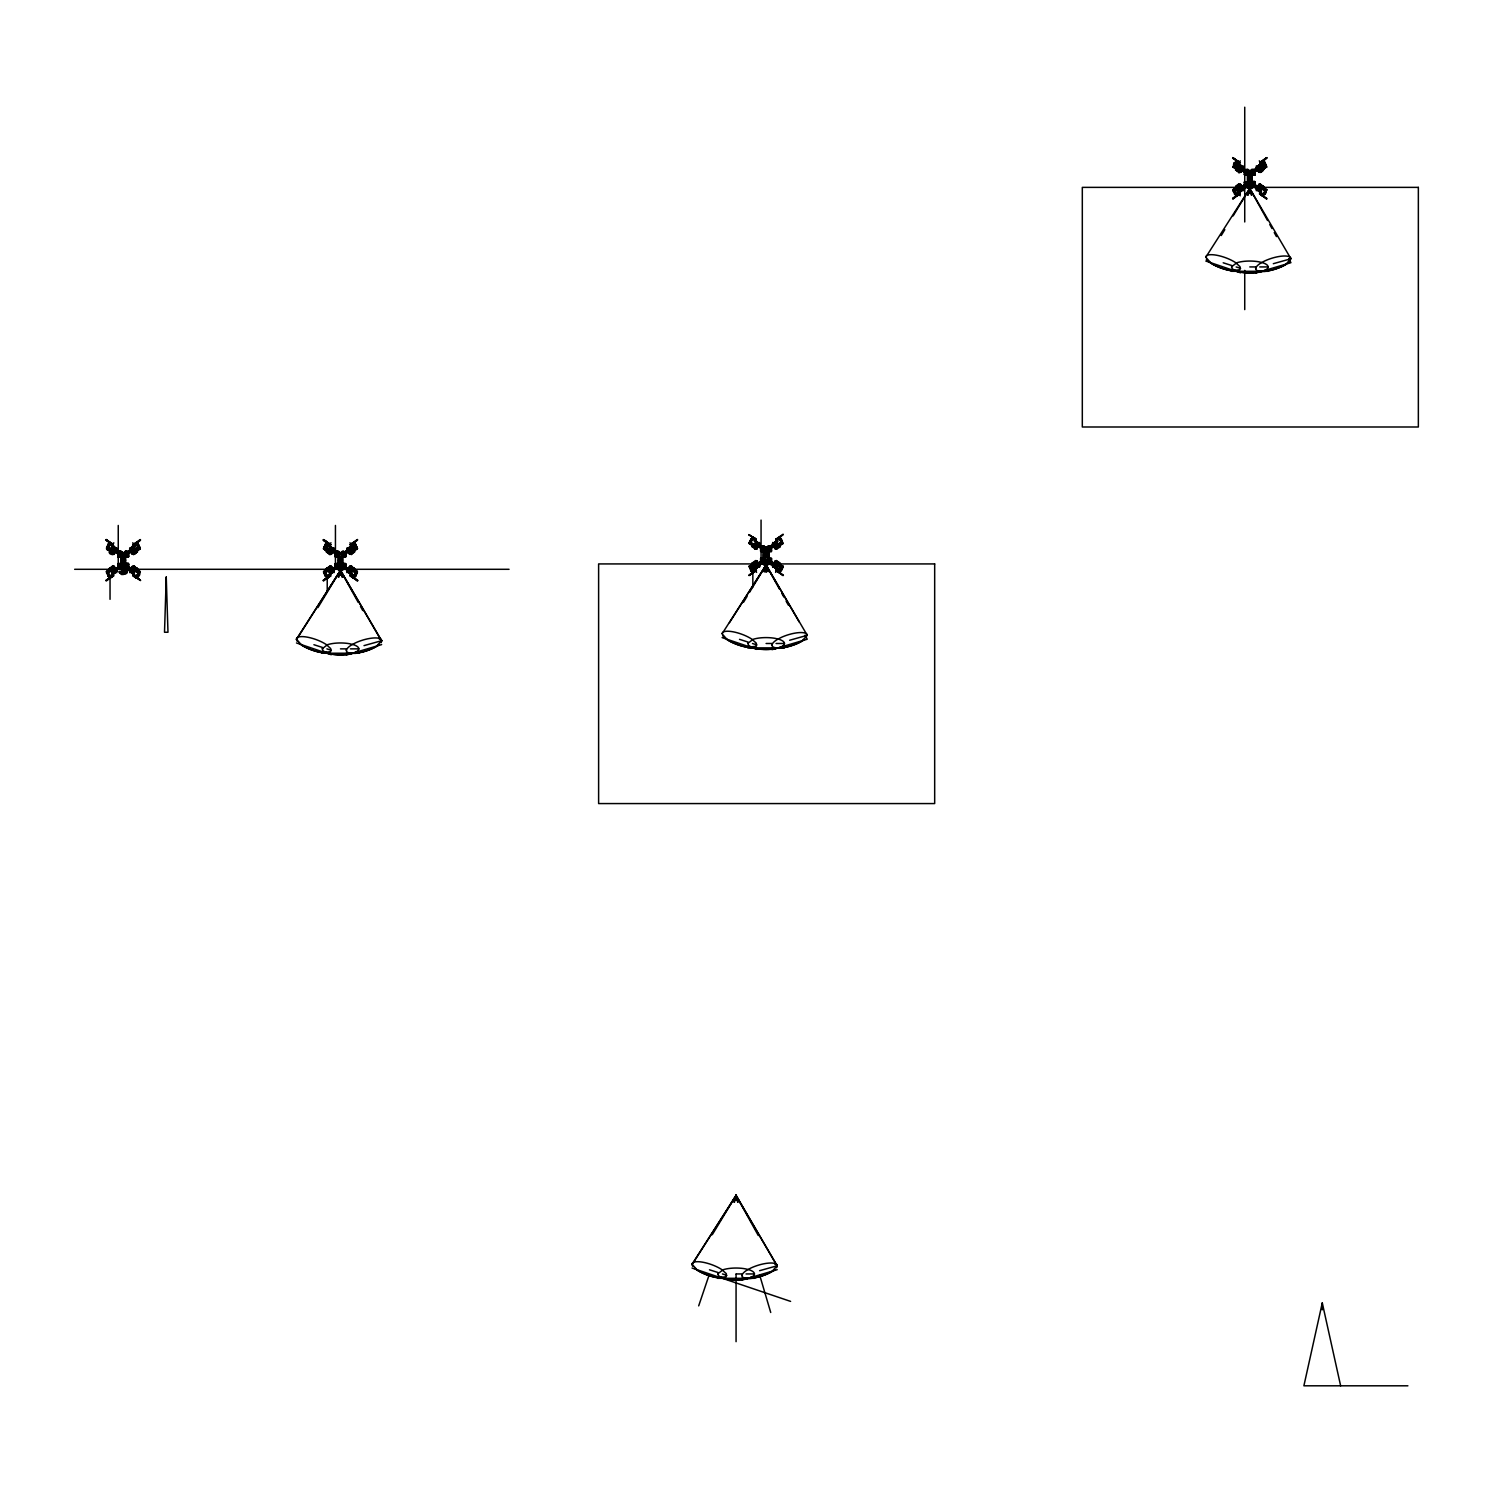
<?xml version="1.0" encoding="UTF-8"?>
<svg xmlns="http://www.w3.org/2000/svg" width="1493" height="1493" viewBox="0 0 1493 1493"><rect width="100%" height="100%" fill="white"/><g stroke="black" fill="none" stroke-linecap="round" stroke-linejoin="round"><path stroke-width="1.5" d="M119.104 564.765L118.246 563.458L121.362 563.458L121.362 565.511M121.661 557.132L118.246 557.038L119.104 555.732M120.429 556.217L120.429 551.197L118.246 551.197L120.429 552.037M118.638 566.724C101.113 576.802 128.361 560.733 118.246 568.422L118.246 525.443M118.246 564.279L122.351 565.511M120.429 551.197L120.429 552.093C113.972 555.9 127.596 552.821 114.438 549.181L113.356 550.73L118.638 553.772M118.246 551.197L121.362 551.197L121.362 569.3L117.779 568.852L117.779 563.869M121.362 557.038L121.362 552.093L117.779 551.645L117.779 556.628L120.896 556.628L117.779 556.18M121.791 562.506L122.351 563.663M113.113 569.468L111.49 567.919L114.047 566.127L115.801 569.43L114.438 571.315C130.04 563.906 110.109 565.959 122.351 568.422L123.191 557.897L125.655 557.897L125.655 562.506L120.896 562.506L120.896 557.897L122.351 557.841M122.333 558.121L122.351 556.478M117.779 552.093L122.351 552.093L122.351 554.985L120.429 554.985M125.188 565.511L125.188 563.458L128.305 563.458L128.305 569.3L120.784 569.412M127.428 564.765L128.305 563.458L126.103 563.458L126.103 569.3C132.616 562.6 118.899 567.881 132.112 571.315L133.194 569.766M130.003 551.738L126.942 554.687L126.103 551.197L128.305 552.037M128.305 569.3L127.689 566.911L126.569 567.079L127.577 567.564M127.428 555.732L128.305 557.038L124.889 557.132M336.765 564.765L335.44 563.458L338.556 563.458L338.556 565.511M335.44 564.279L338.09 563.458M335.44 552.093L339.546 552.093L339.546 554.985L337.642 554.985L337.642 552.037M337.642 556.217L337.642 551.197L335.44 552.037C341.356 553.679 339.751 553.194 345.965 552.093M338.556 569.3L338.556 551.197L335.44 551.197L335.44 569.3L342.364 568.087M338.556 557.038L337.642 552.093M339.564 563.663L338.986 562.506M339.807 558.643L339.546 556.478M342.382 565.511L342.382 563.458L345.499 563.458L345.499 569.3L342.382 569.3L342.382 551.197L345.499 552.037M343.315 552.093L341.393 552.093L341.393 568.422L343.315 569.3L343.315 563.458M343.315 556.217L343.315 554.985L341.393 554.985M345.499 569.3L343.315 568.46M342.084 557.132L345.499 557.038L344.174 555.732M763.259 558.923L763.259 560.155L765.163 560.155M763.259 546.681L763.259 549.611L765.163 549.611L765.163 546.718L765.498 552.839M764.173 560.155L764.173 558.102L761.057 558.102L762.158 558.942M764.173 551.663L764.173 549.611M764.603 557.132L765.181 558.307M765.349 553.306L765.163 551.122M767.029 557.15L767.029 551.272M767.999 560.155L767.999 558.102L771.116 558.102L771.116 563.104C767.402 565.138 765.013 558.102 765.648 564.802M766.562 546.718C766.282 550.712 764.043 543.62 761.057 546.681L764.173 545.841C758.5 570.643 773.635 570.438 767.999 545.841L771.116 546.681M768.932 558.923L768.932 563.925M767.999 551.663L771.116 551.663L769.791 550.357M1249.921 186.214L1251.395 186.214L1251.395 171.732C1248.148 172.106 1249.044 168.336 1244.733 170.165L1247.849 169.288L1247.849 187.371L1254.811 187.371L1252.608 186.532L1252.608 183.602L1250.686 183.602M1244.733 182.37L1247.849 181.549L1247.849 183.602L1244.733 182.37L1246.954 182.389M1246.076 173.804L1246.935 175.11L1246.935 169.269M1247.849 175.11L1247.849 173.057M1248.297 180.578L1248.857 181.735L1248.447 175.875M1244.733 186.494L1248.857 186.494L1248.857 180.578M1248.857 174.569L1249.025 176.753M1244.733 170.109L1248.857 170.165L1248.857 173.057L1246.935 173.057M1251.283 175.931L1250.723 174.7M1251.694 183.602L1251.694 181.549L1254.811 181.549L1254.811 187.371M1255.258 170.165L1250.686 170.165L1250.686 186.494L1252.608 186.494C1249.1 183.844 1249.548 186.98 1244.733 186.532L1244.733 187.371M1252.608 182.37L1252.608 187.371M1252.608 174.289L1251.694 173.057M1251.395 175.204L1254.811 175.11L1252.59 174.27M121.362 552.093C123.956 555.228 123.676 550.656 128.771 552.093M1249.846 171.602L1251.694 170.165M333.238 568.702L333.406 570.083L332.734 569.057L330.55 569.766L336.149 566.295L337.567 566.929L335.757 568.087L336.28 565.81L337.399 568.012L331.633 571.315L332.342 568.497L335.645 567.06M350.388 550.73L344.547 554.743L343.409 552.727L345.35 552.634L344.528 554.276L343.353 552.895L349.306 549.181L350.388 550.73L345.294 553.436M759.881 563.141C767.589 557.841 755.607 567.695 762.83 562.059C760.572 560.323 758.537 565.922 761.785 560.528C765.032 560.528 761.281 565.306 761.15 561.499C768.466 559.894 752.024 569.635 759.825 564.149M772.814 546.363C767.962 553.119 769.809 543.471 770.799 548.603C766.488 549.891 771.825 543.508 774.811 543.9L773.243 544.982M1242.699 188.155C1234.207 190.059 1250.891 180.41 1245.386 186.401C1246.076 180.168 1249.249 190.078 1240.944 189.387L1241.653 186.588L1244.957 185.132M769.903 548.435L769.492 547.39L770.145 548.267L772.236 545.99L769.604 548.323M127.577 553.698C124.162 553.268 131.16 550.954 129.163 551.402C121.512 556.796 133.866 549.443 127.782 553.548M127.652 553.138L128.323 552.093M336.989 567.284L334.115 568.74L336.466 566.631L336.616 568.236M761.057 562.059L762.587 561.835M1243.557 186.569L1246.263 185.281M109.997 543.097L106.19 540.149L110.65 543.284M327.21 543.097L323.384 540.149C335.533 542.034 315.34 557.393 327.583 542.426L329.001 543.433L328.068 544.646L329.169 543.545M357.816 580.534L353.244 577.324M753.648 537.387L749.15 543.527L753.48 537.909L748.795 534.625L755.906 539.608M1263.041 195.471L1266.605 189.592L1264.87 188.678M136.535 577.399L140.435 580.404L136.609 576.727M339.956 574.917L340.479 570.345L381.629 640.684L376.46 646.282A18.364 5.655 -17.4 0 1 355.203 653.188L351.546 653.281A18.364 5.655 -17.4 0 1 351.546 644.957L355.203 642.998A18.364 5.655 -17.4 0 1 381.629 640.684L364.012 645.629M765.293 571.838L766.096 564.989L807.246 635.309L802.077 640.926A18.364 5.655 -17.4 0 1 780.82 647.831L777.162 647.925A18.364 5.655 -17.4 0 1 777.162 639.583L780.82 637.623A18.364 5.655 -17.4 0 1 807.246 635.309L789.629 640.254M735.545 1199.999L736.068 1195.426L777.218 1265.765L772.049 1271.364A18.364 5.655 -17.4 0 1 750.792 1278.269L747.135 1278.624M1249.249 192.989L1249.772 188.435L1290.922 258.756L1285.772 264.373A18.364 5.655 -17.4 0 1 1264.496 271.278L1260.857 271.353A18.364 5.655 -17.4 0 1 1260.857 263.029L1264.496 261.07A18.364 5.655 -17.4 0 1 1290.922 258.756L1273.305 263.701M119.477 553.101L117.07 551.999M120.429 567.321C112.591 571.95 121.661 563.234 119.347 568.422M128.043 553.567L133.194 550.73L127.726 554.239L126.308 553.828L126.569 552.298L132.541 549.797L130.339 550.413M129.555 551.925L126.868 552.895L127.913 553.772M128.771 553.212L124.199 552.093L124.199 568.422L128.305 568.46M129.406 569.113L126.998 567.919L127.521 567.004M336.69 553.231C330.438 551.794 337.287 549.965 336.317 553.567M335.44 567.321L333.741 568.758M344.248 553.175C346.637 553.66 346.376 551.458 347.197 551.738M343.987 567.172L346.693 569.094L343.875 567.751L344.659 566.687L346.824 568.74L344.808 566.761L343.913 567.732L344.902 566.911M757.809 545.132L756.559 544.814L758.351 546.083L756.559 544.814C767.831 555.583 760.441 542.314 762.438 548.435C763.837 547.838 755.253 543.601 762.475 547.502M764.173 562.357L765.629 563.048L762.587 561.947M771.135 546.718L770.407 547.782M772.366 546.569L769.511 548.789M772.814 563.402L770.332 561.088L769.53 562.357L770.257 561.555L772.422 563.57L769.623 562.506L770.257 561.312L772.441 563.384L770.239 561.349M773.729 565.119C763.744 564.877 772.926 557.169 770.015 563.048M1245.703 171.34L1243.482 169.549L1246.114 171.826M1244.733 185.393L1243.053 186.849M1250.108 172.889L1251.227 172.759M1253.541 171.266L1254.083 171.042M1253.523 184.983L1256.098 187.017L1253.224 185.804L1253.915 184.796L1254.661 185.934L1253.15 186.345L1253.84 183.826L1256.49 186.849M1253.28 185.505L1254.829 186.494M129.256 569.113C121.568 564.149 133.493 570.457 127.782 566.948M322.432 651.732L322.096 653.225L358.843 653.225M339.471 574.88L340.479 570.345L381.629 641.132L381.032 642.736M748.049 646.376L747.713 647.869L784.46 647.869M765.088 569.505L766.096 564.989L799.24 622.002M770.612 562.17L771.582 561.928M718.021 1276.814L717.685 1278.307L754.432 1278.307M735.06 1199.961L736.068 1195.426L777.218 1266.195L776.621 1267.8M1231.725 269.822L1231.389 271.297L1268.136 271.297M1248.764 192.952L1249.772 188.435L1267.576 220.535M1340.639 1385.803L1322.275 1302.922L1303.893 1385.803L1407.899 1385.803M735.023 1199.868L736.068 1195.426L758.313 1235.569M322.096 648.858L327.49 644.696A18.364 5.897 0 0 1 349.661 643.744L353.468 644.696A18.364 5.897 0 0 1 353.468 653.02L349.661 653.953A18.364 5.897 0 0 1 331.278 653.953L324.56 651.806L322.731 650.369L322.432 647.439L313.903 644.715M338.874 577.156L340.479 570.345L358.264 602.463M747.713 643.483L753.088 639.321A18.364 5.897 0 0 1 775.278 638.388L779.085 639.321A18.364 5.897 0 0 1 779.085 647.663L775.278 648.597A18.364 5.897 0 0 1 756.895 648.597L750.177 646.432L748.348 645.013L748.049 642.083L739.52 639.34M764.491 571.8L766.096 564.989L779.439 589.063M717.685 1273.94L723.06 1269.759A18.364 5.897 0 0 1 745.25 1268.826L749.057 1269.759A18.364 5.897 0 0 1 749.057 1278.101L745.25 1279.034A18.364 5.897 0 0 1 726.867 1279.034L720.149 1276.87L718.32 1275.451L718.021 1272.521L709.492 1269.796M734.463 1202.238L736.068 1195.426L738.139 1202.07M1231.389 266.93L1236.783 262.768A18.364 5.897 0 0 1 1258.954 261.835L1262.761 262.768A18.364 5.897 0 0 1 1262.761 271.091L1258.954 272.025A18.364 5.897 0 0 1 1240.59 272.025L1233.853 269.878L1232.024 268.46L1231.725 265.511L1223.196 262.787M1248.185 195.228L1249.772 188.435L1251.843 195.079M126.121 553.007L126.98 552.597M1258.338 167.44L1252.851 170.575L1253.448 172.759L1254.773 170.967L1252.926 170.482L1254.101 172.292L1259.308 168.261L1256.807 167.552M763.072 562.115L759.358 564.055M1246.244 185.58L1243.632 187.222L1245.647 185.785M1256.042 169.997C1254.96 173.711 1257.461 165.48 1253.765 171.9C1260.54 168.336 1251.283 169.866 1253.859 171.676M339.004 574.712L340.479 570.345L342.55 576.989M764.603 569.356L766.096 564.989L768.167 571.632M698.687 1305.871L709.138 1274.947M737.635 1202.164L736.068 1195.426L734.575 1199.849L736.068 1195.426L737.411 1199.756L736.068 1195.426L692.08 1264.216L697.175 1270.002A18.364 5.58 19.7 0 0 718.189 1277.672L726.307 1276.702L726.307 1273.66L721.791 1269.573A18.364 5.58 19.7 0 0 702.83 1262.22A18.364 5.58 19.7 0 0 692.08 1264.216M1248.297 192.784L1249.772 188.435L1251.078 192.84M338.948 574.637L340.479 570.345L341.822 574.674M764.565 569.262L766.096 564.989L767.439 569.318M338.127 576.914L340.479 570.345L341.785 574.768M763.744 571.558L766.096 564.989L767.402 569.412M733.716 1201.996L736.068 1195.426L737.113 1199.943L736.068 1195.426L692.08 1264.646L692.677 1266.269M1247.42 194.986L1249.772 188.435L1251.339 195.154M111.284 551.122L106.582 547.39L109.418 543.639L110.445 544.348L108.392 543.844L106.992 546.83L111.471 549.984L113.897 546.923L114.382 547.894M138.158 575.402L139.372 572.696M132.056 573.163L135.079 570.531L139.558 573.667L135.658 570.942L133.362 574.226L138.14 576.653C143.813 572.342 132.69 571.651 136.759 568.124M325.605 543.844L327.21 544.982L325.605 543.844L324.186 546.83L328.684 549.984L324.373 547.8M353.953 568.124L352.665 569.953L357.163 573.107L354.326 576.858L353.3 576.149L355.353 576.653L356.752 573.667L352.273 570.531M752.827 539.608L751.222 538.488L749.803 541.474L754.282 544.609M751.203 539.738L749.99 542.426M779.346 570.158L780.97 571.296L782.78 567.751L778.282 564.597L779.57 562.768M1236.521 163.054C1232.621 159.751 1232.229 169.642 1237.585 168.616L1236.297 170.445M1234.879 163.185L1233.666 165.872M1264.646 194.725L1263.022 193.605C1266.922 196.889 1267.314 187.017 1261.958 188.043M116.547 568.758L118.488 566.631L117.779 567.284M336.149 552.97L337.119 552.914M322.6 652.796A18.364 5.263 19.6 0 1 301.605 645.144L296.491 639.135A18.364 5.58 19.7 0 1 307.241 637.138A18.364 5.58 19.7 0 1 326.202 644.491L330.718 648.578L330.718 651.62L322.6 652.609A18.364 5.58 19.7 0 1 301.605 644.939L298.824 643.091M754.581 647.458L751.819 647.719A18.364 5.263 19.6 0 1 727.203 639.769L722.108 633.76A18.364 5.58 19.7 0 1 732.858 631.763A18.364 5.58 19.7 0 1 751.819 639.135L756.335 643.203L756.335 646.264L748.217 647.234A18.364 5.58 19.7 0 1 727.203 639.564L722.705 635.831M1205.803 257.207A18.364 5.58 19.7 0 1 1216.534 255.21A18.364 5.58 19.7 0 1 1235.513 262.563L1240.011 266.65L1240.011 269.692L1231.893 270.681A18.364 5.58 19.7 0 1 1210.898 263.011L1205.803 257.207L1249.772 188.435L1250.761 192.914M120.653 573.797L126.047 573.517L120.485 573.517L120.485 571.931M317.897 607.632L340.479 570.345L342.046 577.082M743.514 602.276L747.079 596.398M749.449 592.46L766.096 564.989L767.141 569.468L766.096 564.989L722.108 633.76M1221.255 235.521L1224.82 229.642M1233.125 215.906L1249.772 188.435L1250.108 193.045M712.292 1234.674L736.068 1195.426L736.404 1200.055M335.962 566.948L334.264 568.497M297.088 641.188L296.491 639.564L340.479 570.345L341.524 574.861L340.479 570.345L296.491 639.135M729.442 622.674L766.096 564.989L767.085 569.468M336.168 566.799L336.429 567.937M344.043 553.436L346.749 551.925M344.902 553.586L344.192 552.597M770.295 547.24L770.052 548.211M115.148 551.999L116.211 550.413M130.712 569.468L130.152 571.576L133.903 566.127M333.741 551.738C338.836 560.024 337.903 546.643 332.342 551.999M345.294 567.06L350.388 569.766L349.754 570.699C342.588 570.121 340.105 561.648 350.015 570.326L348.933 570.139M1241.653 170.071L1243.277 168.896L1242.157 170.426L1239.843 168.802L1241.318 168.448M1258.058 188.081C1262.07 189.947 1255.09 183.116 1252.814 184.74C1252.03 189.48 1262.817 187.427 1254.587 185.132M761.057 520.087L761.057 563.925L761.971 562.357M119.776 553.101C120.317 550.021 120.019 559.035 116.342 552.018L117.238 550.73L113.356 550.73M759.358 546.363C769.212 553.212 753.051 540.391 761.262 548.08M1239.843 168.802C1247.569 176.753 1250.089 169.325 1240.496 167.869L1241.206 167.44M115.801 551.066L114.55 549.256M131.739 570.121L132.802 570.326L130.507 568.702L131.851 571.128M112.964 545.15L106.246 539.533M106.731 548.901L110.37 542.426L111.527 543.228M110.837 542.743C101.3 552.149 110.538 552.335 113.785 542.761M112.759 553.884L116.678 549.779L112.479 547.259L110.893 549.555L107.123 546.923L108.149 547.632L109.754 545.356L108.709 544.609M108.149 547.632L109.754 545.356L108.131 544.217M111.658 543.321L110.874 544.646L112.236 545.617M111.042 544.777L111.975 543.545M112.218 543.975L111.452 545.057L112.423 544.105M112.442 545.747L113.337 544.497M117.107 549.181L113.132 545.262M112.74 545.971L116.697 549.797L115.185 548.08M109.325 552.037C113.319 547.632 104.958 553.959 113.039 554.649M109.791 552.373L110.295 550.432M110.202 552.653L114.121 547.073M115.241 549.349L115.54 548.08M112.684 552.858L112.068 553.978M114.98 549.555L115.596 548.36M111.919 554.295L113.953 553.735M115.334 549.816L116.734 547.819M116.23 550.45L115.54 551.44L113.729 550.171L116.342 552.018M112.628 554.37L111.844 552.839L115.054 549.219M115.707 550.059L116.51 548.752M115.297 552.578L114.047 554.37L111.49 552.578L113.113 551.048M115.819 552.111L117.051 551.01M129.406 569.617L132.112 571.315L130.992 570.55L129.816 572.677M130.022 571.744L130.973 570.923M131.552 570.009L131.011 569.057L132.802 570.326L132.019 569.766M133.829 567.34L132.597 566.761M134.65 566.239L133.642 566.519M130.749 571.987L131.627 570.979M133.866 567.657L134.482 566.538M131.011 572.435L131.533 571.315L129.499 569.486M131.365 572.416L134.687 567.676M131.981 572.864L132.989 573.816M132.429 573.424L136.33 567.825L137.636 568.74L136.031 570.363M132.802 573.685L134.053 573.237M136.721 569.691L137.225 568.46M133.157 575.962L134.015 574.693M134.09 574.749L133.325 575.831M133.922 576.261L134.893 575.701M137.319 572.099L137.935 570.979M134.781 568.292L132.224 566.5L140.211 571.595L136.199 577.436M134.351 576.559L134.426 575.943M134.575 576.951L135.434 575.682M134.893 577.175L135.676 575.85M139.297 571.24L139.801 572.267L137.431 570.606M136.796 575.141L138.401 572.864M135.714 577.754L140.062 571.483M137.748 570.158L140.305 571.95L136.162 578.071L133.045 575.887M133.568 575.999L140.585 580.516L133.306 575.16M329.71 547.278L330.326 545.262L323.552 540.261M328.087 549.555L330.308 546.363L326.612 543.639L323.776 547.39L328.479 551.122L326.109 551.757L330.252 554.649M328.031 542.743L323.533 548.901L325.455 550.115L330.979 542.761M329.972 554.108L324.261 549.125L328.385 542.985M324.448 549.256L328.609 543.135M329.729 544.18L328.721 545.113L329.617 544.105M329.785 545.449L330.905 544.758M329.654 545.747L330.55 544.497M329.673 546.699L330.755 546.681M326.986 552.373L330.905 546.793M327.396 552.653L331.334 547.073M330.084 546.979L330.961 547.595M329.057 552.839L332.398 548.08M332.734 548.08L332.454 549.349M329.878 552.858L329.169 553.903M332.118 549.517L332.995 548.491M332.006 550.376L330.942 550.171L332.995 551.066L331.203 549.797M332.528 549.816L333.928 547.819M329.636 554.22L330.42 553.231M331.95 550.88L330.942 550.171L332.734 551.44L332.192 550.488M332.51 552.578L331.241 554.37L328.703 552.578L329.953 550.786L335.645 553.436L332.864 552.354L333.424 550.45M346.6 569.617L349.306 571.315L347.514 570.065L348.597 568.497M347.925 568.385L347.011 569.691M351.116 566.127L347.067 570.718L352.031 574.338M348.746 570.009L348.205 569.057L350.015 570.326L349.194 569.747M350.65 567.079L351.023 567.34M347.029 572.677L348.41 570.681M351.06 567.657L351.825 566.202L350.818 566.482M348.839 570.979L348.261 571.558M348.149 572.136L348.373 571.072M348.56 572.416L351.9 567.676M352.255 567.919L350.631 569.468M349.175 572.864L350.202 573.816M349.623 573.424L353.542 567.825M352.199 575.365L346.637 571.334L352.292 573.947L351.266 573.237L351.079 574.432M349.997 573.685L354.42 568.46M350.351 575.962L351.21 574.693L350.5 575.813M350.967 576.13C350.388 573.461 353.02 575.421 351.135 576.261M354.513 572.099L355.129 570.979M351.564 576.559L352.329 575.458L351.527 576.522M351.769 576.951L352.908 575.869M352.087 577.175L352.871 575.85M354.326 576.858L350.556 574.226L352.852 570.923L355.595 572.864L353.99 575.141L355.614 576.279L354.587 575.551M356.51 571.24L357.499 571.95L353.374 578.071L350.239 575.887M352.553 577.511L355.371 573.237M352.908 577.754L357.256 571.483M353.393 577.436L357.144 571.408M748.777 534.625L756.037 539.048M751.614 544.982L749.057 543.191L753.181 537.051M754.002 537.629L749.878 543.769L749.057 543.191M750.065 543.881C749.878 540.242 756.839 535.782 755.215 539.962M754.469 537.947L754.058 539.552M753.853 539.402L754.786 538.171M754.282 539.701L755.01 538.581M750.923 544.628L749.15 543.527M754.338 539.738L755.327 538.805L755.029 539.831M755.271 540.391L756.204 539.178M752.136 546.681L753.536 545.374M753.704 544.199L755.887 542.314L754.264 541.175M755.925 541.007L756.41 541.996M752.603 547.017L756.783 542.239M753.013 547.296L756.932 541.716M754.413 548.267L758.351 542.706M758.407 543.004L758.071 543.993M755.663 547.595L754.786 548.547M757.735 544.143L758.612 543.153M754.861 549.013L755.85 547.726M758.145 544.441L759.545 542.463M755.346 548.939L756.764 548.379M757.735 543.191L759.508 544.422L755.943 548.36M758.649 546.737L759.564 545.43L762.867 547.222M774.214 563.141L774.923 565.959L772.217 564.242L773.019 563.122C770.668 558.289 767.775 561.592 770.127 563.925M773.523 563.029L774.718 561.611L777.274 563.402M777.946 571.987L775.856 570.513L777.051 568.553L772.665 565.343L776.584 560.677M773.001 566.239L773.598 565.026M772.627 567.303L773.785 565.567M774.363 564.634L773.822 563.701L776.005 564.41L771.116 561.947M773.561 565.399L773.766 566.78L774.027 565.324M774.55 564.765L775.614 564.951L773.019 563.122M773.561 566.631L774.438 565.623M774.176 567.06L777.498 562.301M774.998 567.228L776.173 567.937L778.655 564.41M775.24 568.049L779.159 562.469M776.229 568.74L778.45 565.567L776.173 568.87L779.943 571.502L782.239 568.217M776.92 569.374L775.651 570.382L783.116 575.607L778.861 571.968L782.761 566.052M776.565 570.774L777.517 570.195M775.576 572.379L780.727 565.586M776.957 571.035L777.89 570.065L776.939 571.035M777.386 571.595L778.376 570.401L777.704 571.819M778.114 571.838L782.127 565.884L783.116 566.575L778.991 572.715M778.17 572.136L782.295 566.015M778.525 572.398L782.873 566.127L781.044 565.138M1239.022 165.368L1239.899 162.606L1232.751 157.605L1239.582 163.054M1234.636 165.723L1236.241 163.428L1235.364 162.252M1236.95 162.438L1235.924 161.711L1233.61 164.995L1237.977 168.056L1240.198 164.865M1233.087 167.16L1236.876 160.498L1232.77 157.623M1234.058 166.88L1238.145 161.393M1237.622 162.905L1238.462 161.617M1234.338 167.757L1236.092 168.317M1237.958 163.148L1238.891 162.177M1234.748 168.186L1232.919 167.029L1237.342 160.815L1238.873 161.897M1235.103 168.28L1240.272 160.833M1238.145 162.868L1239.843 165.387M1237.38 167.627L1239.638 164.454M1235.812 170.127L1237.212 168.802M1236.689 170.743L1240.814 165.294M1238.089 171.714L1241.429 166.619M1241.877 166.936L1241.411 167.589M1238.686 172.124L1239.19 170.93M1239.358 171.042L1238.835 172.647M1241.933 167.552L1243.221 165.91M1238.611 172.497L1240.459 171.807M1241.485 168.56L1242.531 169.866M1241.84 167.888L1243.016 166.824M1240.515 165.742L1242.997 167.067L1242.699 168.504M1238.22 164.249L1243.184 167.869L1239.246 171.956M1242.325 170.183L1244.957 171.508M1240.552 172.442L1241.448 170.407M1255.912 187.689L1257.386 186.233L1257.069 188.323M1256.527 189.816L1257.349 188.51M1260.615 184.348L1259.084 184.833M1256.322 190.749L1257.349 188.902M1257.031 189.928L1257.703 188.771M1260.465 184.815L1260.036 183.938M1258.132 189.051L1257.199 190.04L1258.039 189.387M1257.852 190.488L1260.913 186.102M1261.193 185.748L1260.297 187.782L1261.548 185.99L1258.991 184.199L1258.095 186.252M1258.487 190.936L1261.324 192.41L1259.7 191.272L1263.246 186.196M1260.223 192.56L1263.619 194.948L1265.933 191.664L1261.566 188.603C1254.288 197.804 1266.773 180.522 1262.537 188.435M1263.731 186.532L1262.518 187.969M1260.372 192.504L1259.961 190.899L1261.585 192.037M1259.644 194.034L1260.596 192.821M1260.839 193.381L1260.428 194.333L1261.436 193.81M1263.694 190.078L1264.44 188.379M1261.585 193.511L1261.044 194.37M1261.305 194.948L1261.809 193.661M1261.846 195.583L1265.989 189.443L1266.81 190.022L1262.686 195.508M1262.201 195.826L1266.549 189.574M1262.667 196.162L1260.932 194.034M129.294 569.766L130.19 568.478C127.745 562.805 125.113 569.038 127.036 567.975M130.152 569.188L130.563 570.251M130.32 570.065C134.034 567.676 123.527 565.063 130.003 568.758M330.55 550.73L331.633 549.181L334.245 551.01M336.018 553.604C334.824 549.928 340.087 557.094 333.555 552.018L334.451 550.73M346.507 569.766L347.402 568.478M353.244 570.363L354.849 568.74L350.724 565.866M355.595 572.864L353.99 575.141L355.931 575.813M356.584 572.696L354.905 575.085M753.312 544.777L751.726 546.382L755.869 549.293M756.372 541.306L759.023 543.825M756.167 545.374C756.41 542.034 761.934 545.58 759.172 546.643M757.287 543.844L758.631 545.654L756.82 544.441M773.318 563.346L772.609 564.335L775.352 565.324M773.71 562.786L772.31 564.111M775.8 568.46L772.87 566.146M778.861 564.989L780.447 563.384L776.304 560.472M781.212 567.489L779.607 569.785L780.503 570.401M1239.563 172.74L1235.402 169.829L1237.006 168.224M1240.048 164.753L1240.664 165.854M1242.848 170.09L1243.744 168.802M1255.8 187.838L1256.695 186.569M1257.237 187.521L1258.338 189.219M1265.877 190.768L1264.888 190.936M1259.047 188.771L1255.986 187.558M110.09 543.881L110.071 542.855L113.281 545.356M1237.006 161.244L1232.602 158.165M770.463 546.811L770.127 545.841M759.358 563.402L761.299 561.256L756.167 564.41L761.262 561.704M1256.49 169.81L1254.549 171.956L1255.258 171.284M117.2 551.384L119.459 552.765L117.238 551.346M1288.571 262.637L1290.325 260.808M116.995 568.572C122.538 564.41 114.196 571.894 119.421 568.236M119.384 567.751L114.793 570.139M770.351 546.718L772.627 545.43L775.315 548.995L777.872 547.222L776.248 545.673M352.049 543.601L353.374 542.426L357.499 548.547L356.696 549.125L352.479 543.303L350.668 544.982L357.48 539.552L353.094 543.284M327.639 577.1L323.309 580.404L327.863 577.212M1261.846 161.076L1266.773 157.623L1262.387 161.356M1237.006 195.396L1232.602 198.476L1237.156 195.284M110.501 577.324L106.19 580.348L110.65 577.212M350.855 545.094L357.555 540.149M1245.61 170.874C1237.342 164.883 1254.232 177.126 1243.053 169.81M1262.611 161.468L1266.848 158.221M783.172 534.793L776.285 539.608L779.197 537.573L782.929 543.321L780.074 545.318M749.001 574.992L753.48 571.856M116.771 569.673L116.043 568.702L113.356 569.766M137.673 544.721L136.796 545.356L138.401 547.632L137.748 545.374M355.035 544.609L353.99 545.356L355.614 544.217L353.99 545.356L356.174 547.24M1264.179 162.812L1263.302 163.428L1264.179 162.252M1237.38 189.014L1233.479 191.757L1235.364 193.847M780.503 539.365L780.186 539.589M112.703 567.639L111.583 566.855L113.057 565.828M108.858 576.335C106.6 568.012 110.967 580.721 106.992 573.667L111.471 570.531L113.748 573.685L116.435 571.539M1238.35 184.759L1238.611 186.121M1260.969 172.05L1260.932 170.538M775.39 542.239L772.926 543.583L777.051 541.212L772.758 544.366M751.52 570.513L752.565 569.785L750.942 570.905M130.526 549.891L132.634 546.923L133.922 547.352M131.011 551.44L133.194 550.73M115.54 569.057L113.729 570.326L115.54 569.057L116.23 570.065L114.009 570.699L115.54 572.435M112.61 573.144L112.311 573.909M349.978 547.595L351.135 547.352M347.533 550.413L348.205 551.44L350.015 550.171L351.601 552.466L350.482 553.25M328.927 574.32L331.689 573.163M1259.103 171.807L1257.517 169.511L1259.7 168.802L1257.498 169.511L1257.069 168.336M1242.027 187.129L1240.235 188.398L1242.531 186.774L1243.277 187.745L1240.496 188.771M1239.115 191.216L1238.22 192.41L1240.44 190.973M776.752 541.996L777.909 541.175L776.883 541.903L776.229 539.887M774.568 544.982L775.614 544.814L773.822 546.065L775.614 544.814L776.939 547.856M754.264 568.59L755.887 567.452L755.01 568.068M130.936 549.032L131.365 548.08M114.009 570.699L117.014 569.505M348.821 548.547L347.048 549.797L350.053 554.108M332.099 571.968L328.703 567.919L330.308 569.468M1260.297 164.977L1261.324 164.249L1256.36 167.869L1259.345 172.199M1240.944 189.387L1242.139 190.171L1241.485 188.081M1238.35 185.748L1241.691 190.488M774.923 543.825L775.352 544.441C773.71 545.598 767.831 550.992 773.019 546.643L772.105 545.374L774.923 543.825L776.005 545.374M132.84 544.758L140.267 539.552M133.288 544.684L140.585 539.981M133.605 545.132C140.435 539.216 130.936 546.382 134.65 544.964M132.224 547.222L132.989 546.681M133.623 544.46L134.127 545.337M129.48 549.144L133.418 545.262M130.04 548.995L137.132 543.639L139.969 547.39L135.471 550.544L136.759 552.373M129.947 549.069L132.448 547.315M132.858 554.108L129.872 549.779L133.661 546.979M136.106 544.348L138.14 543.844L139.558 546.83L135.079 549.984L132.802 546.811M131.403 551.999L130.32 550.45L127.353 552.279M133.791 546.886L130.563 549.293M130.19 552.018L129.294 550.73L130.32 550.45M131.44 549.237L129.891 549.76M136.796 545.356L137.673 544.161M129.499 551.01L131.981 549.256M137.692 545.43L138.737 544.684M110.501 570.363L109.325 568.46L109.829 569.691M135.079 549.984L137.431 549.163M138.401 547.632L139.428 546.923M108.896 568.74L113.02 565.866M109.232 569.225L113.393 566.314L111.844 567.676L114.905 571.968L116.697 570.718L113.692 566.388M110.351 577.436L106.246 571.95L109.325 569.785M138.14 549.405L135.266 551.122L137.225 552.037M136.945 550.226L139.801 548.23M136.311 551.104L137.543 550.488M137.263 550.693L138.681 549.685M136.367 542.948L140.305 548.547L137.356 550.618L140.099 548.976L135.714 542.743M108.765 570.849L109.642 570.233L106.749 572.267L107.552 571.688M110.874 569.654L111.284 569.374M133.194 554.164L137.636 551.757L133.53 554.631M106.582 573.107L111.079 569.953M134.613 554.295L134.295 553.53M107.813 575.813L108.84 575.085M116.118 570.139L116.51 571.744M108.392 576.653L109.176 575.551M115.819 570.755L116.734 572.677M111.714 574.338L116.435 570.886M117.107 571.334L105.966 580.516M110.445 576.149L109.418 576.858L113.188 574.226L110.893 570.923L108.149 572.864M111.154 575.663L112.591 575.048L112.087 575.962M107.235 571.24L111.266 577.194L113.711 575.738L106.264 580.964M350.034 544.758L351.508 543.732M350.426 544.478L351.228 547.278M351.378 543.825L357.48 539.552M350.202 544.646L352.535 543.265M350.519 545.337L352.18 544.18M351.396 545.281L350.836 544.46M350.911 546.027L346.675 549.144M352.871 544.646L351.769 543.545M353.3 544.348L354.326 543.639L357.163 547.39L352.665 550.544L353.953 552.373M347.123 549.088L349.605 547.352M347.832 548.584L350.146 547.371M347.085 549.76L352.031 546.177M355.353 543.844L353.729 544.982L355.353 543.844L356.752 546.83L352.273 549.984M348.597 551.999L346.693 551.01L349.194 549.256M347.981 549.704L348.522 549.331M355.931 544.684L355.353 545.094M347.944 551.066L349.306 549.181M327.714 570.363L326.109 568.74L330.196 565.884M326.109 568.74L327.396 567.844L331.334 573.424M330.252 565.828L330.102 567.209M326.444 569.225L330.55 566.332M352.665 550.544L354.849 551.757L351.042 554.426M325.53 570.494L323.645 571.52L328.385 577.511L327.583 578.071L323.44 571.95L326.388 569.878L325.549 570.475M354.14 550.226L356.995 548.23L352.871 550.842L350.034 546.793M329.878 567.657L328.796 566.855M324.448 571.24L323.944 572.267L326.836 570.233M354.42 550.712L357.499 548.547M327.49 570.065L326.519 568.46M351.9 552.839L350.351 554.183L354.513 551.29M357.144 549.088L352.908 542.743M323.776 573.107L328.273 569.953M351.415 554.575L350.874 553.828M331.931 569.635L332.734 569.057L330.942 570.326L332.192 570.009M330.382 574.226L326.612 576.858L327.21 575.533C324.616 578.164 324.112 571.763 328.087 570.942L330.382 574.226L329.356 574.954M332.323 570.83L332.79 572.136M325.343 576.279L326.948 575.141L325.343 572.864M326.948 575.141L326.071 576.335M330.886 566.388L333.872 570.718L332.398 572.416M330.942 573.685L333.928 571.595M330.793 573.125L333.406 571.296M329.281 574.842L334.264 571.352M328.143 575.794L329.841 575.01L330.121 576.037M323.179 580.497L330.289 575.514M330.476 575.141L328.479 577.194L330.364 575.869L329.542 576.447M323.477 580.964L330.905 575.738L329.43 576.765M1266.773 157.623L1259.719 162.569L1260.54 163.875M1261.51 161.3L1262.985 160.945L1259.793 162.774L1261.828 161.337L1266.605 167.048L1262.686 161.151L1259.887 162.457M1260.092 163.204L1261.641 162.121L1259.961 163.054M1261.921 162.905L1260.857 162.028M1256.024 167.197L1261.417 163.26M1262.593 162.438L1263.619 161.711L1266.456 165.462L1261.958 168.616L1263.246 170.445M1264.646 161.916L1263.022 163.054L1264.646 161.916L1266.045 164.902L1261.566 168.056L1259.29 164.902M1260.559 165.35L1261.585 164.622L1263.19 166.917M1265.243 162.774L1264.664 163.185M1258.058 168.56L1259.308 168.261L1256.994 169.866L1256.304 168.877L1258.991 172.442M1238.667 184.106L1239.526 185.468M1261.566 168.056L1263.918 167.235M1261.958 168.616C1267.277 167.963 1258.543 175.166 1260.148 171.359M1265.485 166.88L1266.307 166.302L1263.395 168.336L1264.328 166.955M1240.627 191.496L1236.689 185.916L1235.812 186.532L1237.025 186.382M1238.723 185.188L1239.843 184.423C1230.325 192.578 1239.302 180.616 1239.75 185.319M1237.342 195.826L1232.826 189.667L1235.644 187.987L1233.069 189.798M1239.713 185.356L1239.433 184.553M1263.992 168.597L1266.624 166.749M1234.58 188.734L1236.073 188.361L1233.237 190.339L1233.741 189.312M1260.633 171.303L1257.852 166.152M1263.769 168.765L1264.907 167.291M1265.989 167.197L1261.398 161.393L1260.073 162.569M1263.806 169.362L1260.279 172.199M1265.224 167.739L1263.694 166.563M1237.585 188.043L1233.087 191.179L1235.924 194.948L1239.675 192.298L1235.737 187.297M1233.61 191.664L1237.977 188.603M1234.3 193.885L1235.346 193.157L1234.076 191.328M1234.636 194.351L1236.521 193.605L1234.898 194.725M1241.392 190.04L1243.557 187.558L1242.157 186.233M1243.09 188.846L1238.22 192.41L1239.377 191.589M1239.731 191.459L1243.613 189.406L1238.574 192.933L1239.937 191.309L1238.966 191.888M1235.924 194.948L1236.95 194.221M1237.828 194.575L1239.041 193.157L1239.414 194.127M1238.145 194.351L1239.619 193.325L1239.022 191.291M1237.958 193.511L1240.16 193.847L1232.77 199.036L1242.848 189.686L1239.694 191.384M1237.678 194.93L1239.75 193.885L1236.428 194.818M783.097 534.177L775.707 539.365L776.696 538.656M778.133 537.909L776.304 539.197L777.666 539.458M776.939 539.962L777.536 539.552M777.274 540.279L772.292 543.788M778.488 539.29L777.61 538.282M778.917 538.992L779.943 538.264L780.97 539.738L780.97 538.488L779.346 539.608L780.97 538.488M772.721 543.732L775.259 541.94M774.382 543.228L772.795 544.348M773.374 544.516L772.851 543.396M774.344 543.825L773.561 543.153L774.438 544.143M775.614 541.455L777.89 544.609L781.791 541.884M781.212 542.276L782.239 541.548M777.89 544.609L782.388 541.455L781.548 539.328M755.869 560.472L751.726 563.384L753.312 564.989M752.136 563.085L753.349 562.954L756.932 568.049M754.991 561.797L756.167 560.976L752.043 563.85M778.488 545.468C785.878 545.71 767.999 553.045 780.13 545.915M753.704 571.707L753.181 572.715L749.057 566.575L752.005 564.522L750.979 565.231M779.719 544.889L783.116 543.191M754.935 562.674L755.719 561.853M752.043 565.175L749.561 566.911L750.382 566.332M782.761 543.713L779.439 538.394M753.685 564.298L754.096 563.999M751.222 571.296L752.827 570.158L751.222 571.296L749.803 568.31L754.282 565.156L756.372 568.46M758.631 564.111L756.82 565.324L758.612 564.074L757.959 563.141M750.624 570.438C753.032 569.561 748.142 566.612 753.704 565.586L755.925 568.758M756.503 561.013L759.489 565.362L757.716 566.594L754.674 562.301M759.023 565.94L754.898 569.486L759.881 565.996M756.914 567.807L759.452 566.052M753.256 570.774L752.229 571.502L755.626 569.113M753.648 570.513L754.786 571.595M754.45 570.345L755.813 570.625M754.152 571.128L755.757 570.009L754.469 570.905M754.04 571.875L756.055 570.457L754.282 570.065M753.648 572.398L749.15 566.239L753.163 572.062L749.094 575.589L756.372 570.494M134.314 543.732L133.213 544.497L134.09 545.747M132.914 544.702L134.314 543.975M133.344 545.318L134.967 544.18M136.46 543.881L140.361 540.149L135.882 543.284M135.639 544.665L134.575 543.545M136.535 544.982L138.14 543.844M133.456 547.688L135.658 549.555L138.98 547.24M131.496 549.219L130.339 549.461M130.749 551.066L132.541 549.797M131.944 550.786L132.802 550.171L131.739 550.376M133.437 551.048L135.042 552.578L132.504 554.37L131.235 552.578L132.261 553.268M136.012 550.6L137.3 551.29M110.837 577.754L106.6 571.408M131.907 553.53L134.463 551.738M109.25 569.822L108.168 570.587M111.751 568.292L114.177 566.314M132.224 553.996L134.781 552.205M108.41 571.11L109.381 570.419M132.373 554.183L134.911 552.391M140.305 548.547L138.98 548.808M112.087 568.758L114.644 566.985M133.791 554.463L133.325 553.231M134.65 553.847L133.866 552.858M115.297 567.919L114.289 567.228M108.131 576.279L109.754 575.141M112.46 573.816L114.252 572.696M115.017 571.894L116.659 570.737M115.596 572.136L115.428 571.017M110.165 577.567L113.281 575.141M112.236 576.765L113.207 575.85M112.666 576.485L113.711 575.738M113.3 576.018L112.442 574.749M351.284 545.356L351.135 544.254M355.595 547.632L352.871 549.555L350.631 546.363L354.326 543.639M347.496 549.48L351.266 546.699M348.205 551.44L350.015 550.171L348.933 550.376M348.802 552.317L349.698 554.37M350.631 551.048L352.255 552.578L349.567 554.183M329.953 566.612L331.241 566.127L332.51 567.919L331.483 567.228M349.101 553.53L351.657 551.738M352.46 551.122L353.449 550.432M328.833 568.105L331.371 566.314L328.964 568.292M349.437 553.996L351.993 552.205M354.681 550.525L355.651 549.853M325.605 571.11L326.78 570.289M354.494 550.674L355.577 549.909M326.519 570.475L328.479 569.374M329.281 568.758L331.838 566.985M351.844 553.847L351.06 552.858M332.398 571.184L333.816 571.427M332.36 571.782L333.891 570.718M325.605 576.653L327.21 575.533M330.382 573.293L333.853 570.737M327.378 577.567L328.908 576.895M330.513 576.018L329.654 574.749M1259.793 162.756L1260.372 163.987L1260.988 162.588M1261.342 161.673L1262.873 161.02M1258.039 167.253L1256.36 167.869L1259.495 164.753L1262.742 168.522L1261.753 169.213M1257.461 166.432L1257.61 167.552M1265.467 165.312L1262.164 167.627L1259.905 164.454L1263.619 161.711M1256.546 167.067L1258.898 165.424M1258.73 165.928L1260.372 164.137M1260.764 165.2L1259.961 165.76L1260.988 165.032M1257.498 169.511L1259.308 168.261M1259.943 169.12L1261.548 170.65L1258.86 172.255L1261.286 170.277M1238.891 184.945L1240.179 184.46L1242.549 189.238M1232.919 189.63L1238.014 194.706M1241.448 186.252L1240.552 184.199L1237.996 185.99L1239.601 187.539M1258.394 171.602L1260.95 169.81M1264.422 167.627L1263.582 168.224L1264.739 168.074M1238.126 186.177L1240.683 184.385M1259.084 171.807L1260.335 171.228M1238.257 186.364L1240.814 184.591M1237.79 187.446L1236.148 186.998M1238.593 186.849L1241.131 185.057M1241.504 189.387L1242.531 188.678M1240.496 190.955L1243.109 189.499M1237.734 193.661L1238.462 195.042M1236.671 195.639L1239.694 193.922M1238.742 194.855L1239.843 194.071L1238.947 192.821M777.61 538.021L779.29 537.499M779.943 538.264L776.173 540.914L778.45 544.217M772.665 544.422L775.669 548.752M773.561 545.691L775.352 544.441M773.822 546.083L775.614 544.814L773.318 546.438L772.627 545.43M755.533 560.715L755.533 561.984M774.718 548.155L777.274 546.363M778.077 545.766L778.861 544.777M749.057 566.575L749.878 566.015L754.096 571.819M754.45 562.749L756.988 560.957M754.581 562.936L757.119 561.144M775.184 548.808L777.61 546.83M780.298 545.169L782.929 543.601L778.525 537.387M751.222 565.735L752.453 564.877M754.898 563.402L757.455 561.611M755.925 564.093L754.301 562.562L756.858 560.771L758.127 562.562M757.343 564.41L758.351 563.701L756.559 564.951L757.809 564.634M757.94 565.474L758.705 566.575L757.735 565.623M755.271 568.441L756.578 567.527L754.525 568.964L755.589 568.217M759.47 565.362L758.351 567.06M756.858 567.489L758.911 566.034M759.937 565.959L756.41 567.769M756.093 569.766L749.467 575.328M752.995 572.192L753.984 571.502M754.432 571.184L755.906 570.158M756.447 570.438L755.047 571.408M329.71 573.219L330.326 575.234L329.076 576.783M777.386 548.547L776.677 547.483M756.559 564.951L757.623 564.765M755.327 567.844L755.495 569.076M379.259 644.565L376.46 646.506A18.364 5.319 -17.3 0 1 355.203 653.393L348.746 653.188M1240.235 188.398L1241.318 188.211M1286.723 263.925L1285.772 264.578A18.364 5.319 -17.3 0 1 1264.496 271.465L1258.058 271.259M804.876 639.209L802.077 641.15A18.364 5.319 -17.3 0 1 780.82 648.037L777.088 648.167M774.848 1269.647L772.049 1271.588A18.364 5.319 -17.3 0 1 750.792 1278.475L747.135 1278.363A18.364 5.655 -17.4 0 1 747.135 1270.039L750.792 1268.08A18.364 5.655 -17.4 0 1 777.218 1265.765L759.601 1270.692M106.432 571.52L108.317 570.494M357.312 548.976L354.905 549.667M1264.776 168.186L1266.605 167.048M749.262 566.164L751.651 565.455M122.818 567.881L123.714 570.177L123.564 567.079L121.362 568.404M344.416 552.746L346.264 551.421M336.765 567.937L336.653 569.3M335.421 556.18L336.765 555.732M1254.829 182.389L1252.59 182.389M761.038 550.824L762.158 550.824M771.135 558.942L769.791 559.408M353.094 577.212L357.629 580.404M1262.537 195.396L1266.848 198.42M775.203 542.407L777.013 541.81M756.055 568.012L757.287 567.807M1262.891 271.297L1254.531 272.79A18.364 5.561 0 0 1 1236.783 271.353L1236.129 271.091M353.58 653.225L345.219 654.718A18.364 5.561 0 0 1 327.49 653.281L327.359 653.225M779.085 647.906L770.836 649.343A18.364 5.561 0 0 1 753.088 647.906L752.435 647.663M751.968 1277.206L740.808 1279.8A18.364 5.561 0 0 1 723.06 1278.363L720.149 1277.206M1254.587 171.508L1257.386 170.426M762.27 547.39L761.71 547.819M1255.688 273.107L1290.922 262.675L1288.702 258.662M381.629 644.603L346.395 655.035L346.264 653.225M761.71 546.811L761.822 546.718M777.218 1269.685L741.984 1280.117L741.853 1278.307M1235.513 271.147L1238.276 270.905M724.553 1277.896L721.791 1278.157A18.364 5.263 19.6 0 1 697.175 1270.207L694.413 1268.173M1253.485 185.99L1256.304 187.782M1251.265 180.597L1251.097 175.969M767.01 563.048L767.01 546.718L768.932 546.681M118.246 557.038L119.44 557.038M128.305 563.458L127.316 563.701M344.51 563.458L345.499 564.335L344.174 564.765M342.382 568.404C340.105 566.127 340.609 567.975 337.642 568.46M1250.238 170.855L1251.694 170.855M1247.849 170.855L1249.305 170.855M1250.686 173.057L1252.608 173.057M1244.285 174.27L1247.401 174.7L1244.285 174.7L1244.285 169.717M1255.258 174.27L1252.142 174.7L1255.258 174.7L1255.258 169.717M1246.935 174.289L1244.733 174.289L1245.834 174.27M1244.733 175.11L1248.167 175.204M1247.849 178.283L1248.895 178.283M1250.686 178.283L1252.142 178.283M1249.921 178.413L1251.675 178.413M1249.921 179.533L1251.675 179.533M1251.694 181.549L1254.811 181.549M1244.285 182.389L1247.401 182.389M1252.142 182.389L1255.258 182.389M1246.935 183.602L1248.857 183.602M1247.849 185.804L1249.305 185.804M1248.857 185.953L1251.694 185.804M1251.395 186.494L1251.694 169.288M1252.59 186.494L1255.258 186.494M1249.772 266.93L1255.557 266.93L1255.688 268.647M1259.756 266.93L1268.136 266.93M760.59 546.718L764.173 546.718M767.999 546.718L771.582 546.718M764.173 547.408L765.629 547.408M766.562 547.408L767.999 547.408M764.192 548.006L767.981 548.006M764.64 549.312L767.551 549.312M767.01 549.611L771.582 550.824M760.59 550.824L763.278 550.824M338.09 551.645L334.973 551.645L334.973 556.628L338.09 556.628L334.973 556.18M342.849 551.645L345.965 551.645L345.965 556.628L341.43 556.628L341.99 563.663L341.99 556.628L341.99 557.841L339.154 557.897M761.057 551.663L764.472 551.775M767.607 552.485L764.603 552.485L765.013 558.289M121.362 552.765L122.799 552.765L118.246 552.093L118.899 553.063M338.556 552.765L340.012 552.765M765.163 552.541L763.707 552.541L763.707 557.15L768.466 557.15L768.466 552.541L766.002 552.522L766.002 557.15M123.732 552.765L125.188 552.765M340.945 552.765L342.382 552.765M117.779 553.212L118.488 553.884L116.547 551.738M121.381 553.38L125.169 553.38M122.09 554.668L124.46 554.668M124.199 554.985L128.305 556.217M763.707 554.836L765.2 554.836M766.226 554.967L768.466 554.836M128.771 556.18L125.655 556.628L128.771 556.628L128.771 551.645L125.655 551.645L125.655 553.212M345.965 556.18L342.849 556.628M766.226 556.105L767.981 556.105M124.218 556.628L124.796 557.841L121.941 557.897M339.564 556.628L338.986 563.663M338.855 557.132L335.44 557.038L338.09 557.038M339.564 557.841L338.09 557.897L338.09 562.506L342.849 562.506L342.849 557.897L340.385 557.897L339.546 568.422L339.546 552.093M760.59 558.942L763.707 558.513L760.59 558.513L760.59 563.496L763.707 563.496M771.582 558.942L768.466 558.513L771.582 558.513L771.582 563.496M120.896 560.211L122.389 560.211M124.199 560.211L125.655 560.211M338.538 560.211L339.583 560.211M341.393 560.211L342.401 560.211M767.01 560.155L768.932 560.155M121.381 560.323L123.135 560.323M338.575 560.323L342.364 560.323M121.381 561.461L123.135 561.461M338.575 561.461L342.364 561.461M124.236 562.376L124.61 557.897M767.999 562.357L766.562 562.357L765.685 564.503M760.59 563.048L771.582 563.048M761.057 563.104L763.259 563.085M117.779 564.317L120.429 564.335M126.103 564.279L128.771 564.317M334.973 564.317L339.546 565.511M343.315 564.279L345.965 564.317M768.316 564.503L763.931 564.802M763.875 564.802L768.335 564.503M124.199 565.511L126.103 565.511M341.393 565.511L343.315 565.511M345.406 566.873C343.801 571.39 342.606 563.253 345.965 566.817M345.965 567.284L345.182 566.538L347.197 568.758M125.188 567.732L123.732 568.422L125.188 568.404L125.188 551.197L128.305 551.197L128.305 557.038L127.092 557.038M342.382 567.732L340.945 567.732L340.871 570.345L340.031 567.881M121.362 567.732L124.18 567.881M338.556 567.732L341.374 567.881M126.103 568.404L118.246 568.46L119.16 567.713M117.779 568.422L125.188 569.3M128.771 568.422L125.655 568.852L128.771 568.852L128.771 563.869M334.973 568.422L345.965 568.422M74.65 569.3L129.816 569.3M134.445 569.3L509.057 569.3M342.699 570.177L338.22 569.878L342.55 569.878M119.515 572.827L120.485 572.827M126.047 572.827L127.017 572.827M121.791 574.618L124.311 573.797M766.096 643.483L771.881 643.483L772.012 645.2M776.08 643.483L784.46 643.483M340.479 648.858L346.264 648.858L346.395 650.556M350.463 648.858L358.843 648.858M736.068 1273.94L741.853 1273.94L741.984 1275.638M746.052 1273.94L754.432 1273.94M118.246 563.458L119.235 563.701M336.597 567.956L333.984 569.673L332.864 568.142M344.081 568.18L346.693 569.486M126.886 568.18L129.798 569.691L131.907 566.985L134.463 568.758M1236.167 266.948L1240.608 268.367M752.491 643.502L756.914 644.92M326.874 648.858L331.297 650.295M722.463 1273.94L726.886 1275.377M1205.803 261.032L1240.608 272.827M722.108 637.604L756.914 649.38M296.491 642.96L331.297 654.736M692.08 1268.042L790.599 1301.392M756.578 542.239L754.525 540.802M119.197 552.279L114.009 549.797M357.312 571.52L355.446 570.494M325.343 544.217L326.948 545.356L325.903 544.609M330.345 553.735L333.872 549.779L329.505 546.587M777.312 568.18L776.285 567.452L777.162 568.068M328.927 546.177L329.953 546.886M347.514 570.065L347.141 571.427M134.501 566.556L133.493 565.828L137.636 568.74M1237.902 161.225L1233.554 167.197L1232.733 166.637L1236.745 169.176M1236.671 161.02L1237.678 161.711M1235.346 163.502L1234.3 162.774M1259.905 184.852L1256.36 188.79L1257.89 189.854M1264.048 188.099L1266.81 190.022M1263.731 188.547L1266.307 190.339M1258.487 187.838L1259.308 188.398L1257.498 187.129L1258.319 187.707M1261.753 195.266L1259.831 193.903M752.995 537.573L754.935 539.178M755.477 539.57L754.096 538.6M754.656 539.57L755.421 540.111M751.614 540.018L750.624 539.328M751.931 544.534L749.561 542.873M774.811 564.391L775.614 564.951L773.822 563.701M780.522 569.71L781.548 570.438M775.035 567.919L777.89 565.156L782.388 568.31M776.696 570.195L777.666 570.867M778.189 571.502L779.197 572.192M783.414 575.16L776.285 570.158M323.141 539.981L329.86 544.945M327.564 543.06L329.654 545.356M333.816 549.069L331.166 547.595M332.734 548.976L333.63 549.611M332.995 549.741L331.67 549.2L333.406 550.413M326.314 549.891L325.605 549.405M331.147 553.735L329.486 554.538M354.625 570.606L356.995 572.267M355.073 570.923L354.177 571.017M347.944 569.43L349.754 570.699M350.463 575.141L352.479 576.541L351.639 575.943M351.079 575.57L357.499 580.964L350.034 575.738M352.572 576.858L353.58 577.567M113.169 544.628L105.966 539.999M116.417 548.939L114.177 547.371M109.12 549.891L110.239 551.104M136.908 570.251L138.14 571.11M109.25 550.674L113.319 554.146M132.541 572.864L129.424 571.315L134.762 575.607M133.269 575.141L134.855 576.503M133.885 575.57L135.135 577.362M135.378 576.858L136.367 577.567M1239.75 162.513L1238.126 162.868M1237.996 162.196L1239.582 163.297M1235.924 161.711L1243.613 167.253M1237.958 164.622L1239.582 165.76M1243.52 169.064L1240.926 167.253L1242.288 169.138M1239.601 169.12L1237.996 170.65L1240.683 172.255M1259.999 183.919L1264.142 186.83M1259.663 184.385L1263.806 187.297M1236.801 168.522L1237.79 169.213M1238.593 169.81L1241.131 171.602M1233.237 166.302L1235.961 168.224M1258.86 184.385L1261.417 186.177M1238.257 170.277L1240.814 172.068M1258.73 184.591L1261.286 186.364M1235.737 169.362L1239.881 172.274M1258.394 185.057L1260.95 186.849M1261.753 187.446L1262.742 188.137M1264.198 193.157L1265.243 193.885M1263.302 193.232L1264.179 193.847M1256.845 189.368L1260.559 191.869M1255.968 189.424L1260.969 192.933M1260.092 193.437L1261.716 194.575M1259.961 193.586L1266.792 199.054L1259.383 193.847M755.999 540.914L752.229 538.264L749.393 542.034L753.89 545.169M754.898 540.279L759.937 543.807M752.565 539.981L750.942 538.861L751.987 539.589M755.925 545.673L754.301 547.222L756.858 548.995L757.753 546.961M754.096 545.766L753.685 545.468M775.968 560.939L780.13 563.85M754.898 546.363L757.455 548.155M754.581 546.83L757.119 548.622M775.184 560.957L777.61 562.936M780.037 564.429L783.116 566.575M754.45 547.035L756.988 548.808M779.887 564.989L782.612 566.911M778.077 563.999L779.066 564.69M752.043 545.915L756.186 548.827M774.419 562.805L775.315 560.771L777.872 562.562L776.248 564.093M772.236 565.959L777.274 569.486M329.43 543.732L330.905 544.758L323.477 539.552M334.264 549.144L329.281 545.654M326.612 543.639L327.658 544.348M325.586 545.094L325.007 544.684M330.942 550.171L333.555 552.018M350.351 566.314L351.564 567.153M324.765 548.808L323.944 548.23L326.799 550.226M329.281 551.738L331.838 553.53M328.964 552.205L331.521 553.996M349.567 566.314L351.993 568.292M357.312 571.819L349.698 566.127L348.802 568.18M323.626 548.678L326.388 550.618M328.833 552.391L331.371 554.183M349.101 566.985L351.657 568.758M352.46 569.374L352.871 569.654M347.701 568.702L350.015 570.326L348.205 569.057L349.026 569.635M347.925 570.755L351.284 573.816M353.729 575.533L355.353 576.653M106.283 539.552L113.001 544.254M110.445 544.348L113.188 546.27M108.392 543.844L110.015 544.982M107.813 544.684L108.84 545.43L106.582 547.39M114.942 552.317L116.043 551.794M111.471 549.984L108.97 549.069M112.087 551.738L114.644 553.53M106.749 548.23L109.642 550.264L107.963 549.76M111.751 552.205L114.308 553.996M106.432 548.678L109.194 550.618M135.266 569.374L135.676 569.654M131.608 568.18L132.504 566.127L135.042 567.919L133.437 569.468M130.19 568.478L132.541 570.699M138.737 575.813L136.535 575.533M133.773 573.592L129.91 570.737L133.661 573.517M1257.498 187.129L1259.308 188.398M756.559 544.814L758.351 546.065M752.472 563.57L753.536 564.41M127.689 566.911L129.555 568.572M344.958 566.967L346.805 568.646M333.032 569.468L331.633 571.315L334.451 569.766L333.555 568.478M1255.8 168.802L1256.695 170.09M1243.632 187.689L1242.848 186.569M759.956 564.242L759.172 563.122M758.855 563.346L759.582 564.317L758.649 563.029M347.701 551.794L346.992 550.805L347.925 552.111M346.6 550.898L347.402 552.018M130.507 551.794L129.798 550.805L130.712 552.111M1262.201 160.815L1266.549 167.085M1261.081 161.617L1262.164 162.737M1261.156 161.804L1261.212 162.998L1260.428 162.326M1259.271 160.833L1264.459 168.261M1259.849 164.342L1262.164 167.627M1258.916 165.163L1262.499 170.277M1257.349 166.507L1258.132 167.589M1256.322 165.91L1257.703 167.888M1256.639 167.011L1257.293 168.186M1243.016 189.816L1242.195 188.902L1242.045 190.507M1241.84 188.771L1243.221 190.749M1236.297 186.196L1240.048 191.888M1235.066 188.379L1240.272 195.826M782.388 541.455L778.282 545.169L779.57 547.017M778.17 537.629L782.295 543.769M777.069 538.656L777.89 539.701M775.968 539.178L776.92 540.391M780.037 546.681L775.8 541.306M775.24 541.716L779.159 547.296M773.822 542.706L777.218 547.11L776.827 548.939M772.627 542.463L774.027 544.441M758.575 565.026L759.321 566.388M755.458 561.461L755.178 561.648M758.145 565.324L759.545 567.303M752.603 562.768L753.89 564.597L749.803 568.31M753.704 565.586L755.999 568.87M755.271 569.374L756.204 570.606M751.39 564.951L756.596 572.379M753.685 570.475L754.469 571.819M352.087 543.321L356.51 549.256M351.452 544.031L352.292 545.057M349.959 542.761L355.166 550.189M350.556 546.27L352.871 549.555M349.623 547.073L353.542 552.653M348.56 548.08L352.161 553.642M348.037 548.435L348.839 549.517M347.029 547.819L348.317 549.48M347.234 548.752L348.41 549.816M347.346 548.92L347.981 550.115M350.519 553.231L351.116 554.37M332.958 570.401L333.723 571.744M332.528 570.681L333.928 572.677M332.118 570.979L332.734 572.435M330.905 573.704L328.684 570.531L324.186 573.667L325.007 575.813M326.986 568.124L330.755 573.816M328.665 575.44L329.505 576.485M328.068 575.85L329.169 576.951M323.682 571.483L328.031 577.754M323.626 571.819L327.564 577.436M134.239 544.031L135.079 545.057M132.765 542.761L137.972 550.189M132.429 547.073L136.348 552.653M131.645 548.547L134.949 553.642M130.843 548.435L131.627 549.517M129.816 547.819L131.104 549.48M130.022 548.752L131.216 549.816M116.342 568.478L117.238 569.766L115.819 568.385M115.334 570.681L116.137 571.744M110.202 567.825L114.121 573.424M109.791 568.124L113.337 573.2L112.348 573.331M111.452 575.44L112.292 576.485M110.874 575.85L111.975 576.951M1269.796 224.547L1272.017 228.56M1274.238 232.572L1276.459 236.585M781.66 593.076L783.881 597.088M786.102 601.1L788.341 605.113M805.026 635.216L807.246 639.228L772.012 649.679L771.881 647.869M360.485 606.475L362.724 610.488M759.62 1274.929L770.724 1312.478M766.096 564.989L766.6 571.912M340.479 570.345L340.815 574.973M1322.275 1302.922L1322.275 1309.828M1255.258 186.924L1255.258 181.941L1252.142 181.941L1252.142 183.508M1254.811 175.11L1254.811 169.269L1252.608 169.269L1252.608 175.11M1251.153 188.249L1251.059 186.438L1248.447 186.438L1248.447 187.446M1250.22 185.953L1249.38 187.95M1249.697 175.969L1249.697 180.597M1249.772 186.494L1249.772 193.045M1249.324 185.953L1249.324 188.249M1248.857 170.165L1248.857 186.494M1248.167 171.732L1248.167 186.214M1247.401 183.508L1247.401 181.941L1244.285 181.941L1244.285 186.924M1246.935 181.549L1246.935 187.371M1244.733 107.197L1244.733 221.972M1244.733 270.401L1244.733 309.611M771.582 551.253L771.582 546.289L768.466 546.289L768.466 547.856M771.116 545.841L771.116 551.663M768.932 545.841L768.932 551.663M767.383 562.992L767.477 564.802M766.096 563.048L766.096 571.912M764.752 562.992L764.696 564.802M763.707 547.856L763.707 546.289L760.59 546.289L760.59 551.253M763.259 545.841L763.259 551.663M763.259 558.102L763.259 563.925M752.845 563.925L752.845 587.048M736.068 1195.426L736.068 1200.073M736.068 1274.22L736.068 1341.684M345.965 563.869L345.965 568.852L342.849 568.422M345.499 551.197L345.499 557.038M343.315 551.197L343.315 557.038M342.084 560.323L342.084 553.642L338.855 553.642L338.855 560.323M342.084 561.461L342.084 568.422M342.289 569.188L338.65 569.188M341.766 568.366L341.86 570.177M340.479 568.422L340.479 574.973M339.546 556.646L339.546 557.859M339.546 562.525L339.546 563.682M339.135 568.366L339.079 570.177M338.855 561.461L338.855 568.422M338.09 568.422L334.973 568.852L334.973 563.869M337.642 563.458L337.642 569.3M335.44 525.443L335.44 550.842M327.228 576.223L327.228 592.404M126.98 571.315L126.905 572.827M126.103 551.197L126.103 557.038M126.047 571.931L125.897 573.797M125.095 569.188L125.132 572.845L124.721 569.412M124.889 568.422L124.889 553.642L121.661 553.642L121.661 568.422M124.386 569.412L124.386 571.931M124.05 571.931L122.501 571.931M123.508 571.315L123.49 572.733M123.284 562.973L123.284 567.116M123.266 568.422L123.266 571.315M123.266 571.931L123.21 574.618M123.042 571.315L123.042 572.733M122.351 552.093L122.351 568.422M122.146 569.412L122.146 571.931M121.941 557.803L121.941 562.544M121.791 569.412L121.418 572.845L121.456 569.188M120.896 551.645L120.896 553.212M120.429 563.458L120.429 569.3M119.645 572.827L119.552 571.315M110.034 576.223L110.034 599.328M692.08 1264.646A18.364 5.263 19.6 0 1 692.677 1263.395M774.848 1264.086A18.364 5.319 -17.3 0 1 777.218 1266.195M1231.893 270.868A18.364 5.263 19.6 0 1 1210.898 263.216L1208.136 261.163A18.364 5.263 19.6 0 1 1206.381 259.278M296.491 639.564A18.364 5.263 19.6 0 1 297.088 638.313M379.259 639.004A18.364 5.319 -17.3 0 1 381.629 641.132M765.163 557.15L765.163 563.048L765.181 557.132M166.246 577.026L164.51 632.248L167.981 632.248L166.246 577.026M122.949 554.649L123.34 555.564L122.949 554.649M123.042 566.388L123.359 565.436L123.042 566.388M765.853 549.891L765.872 549.835M765.76 560.304L766.152 561.331L765.797 560.23M1262.145 188.995L1259.905 192.186L1262.164 189.014M1259.047 167.869L1256.807 168.522L1259.047 167.869M778.04 538.637L776.416 539.775L778.058 538.618M1252.142 175.969L1247.401 175.969L1247.401 180.578L1252.142 180.578L1252.142 175.969M1418.35 187.371L1082.313 187.371L1082.313 426.998L1418.35 426.998L1418.35 187.371M1251.992 187.95L1247.513 188.249L1251.992 187.95M767.701 548.286L764.472 548.286L764.472 562.768L767.701 562.768L767.701 548.286M934.674 563.925L598.618 563.925L598.618 803.57L934.674 803.57L934.674 563.925M127.39 571.315L119.16 571.931L127.39 571.315"/></g></svg>
